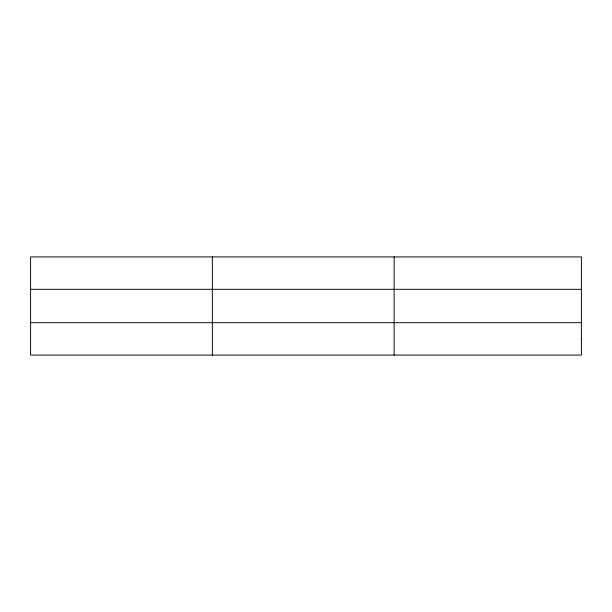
<?xml version="1.0" encoding="UTF-8"?>
<svg xmlns="http://www.w3.org/2000/svg" width="612" height="612" viewBox="0 0 612 612"><rect width="100%" height="100%" fill="white"/><g stroke="black" fill="none" stroke-linecap="round" stroke-linejoin="round"><path stroke-width="0.92" d="M212.364 256.918L212.364 355.082M394.128 256.918L394.128 355.082M30.6 289.315L581.4 289.315M30.6 322.685L581.4 322.685M581.4 338.88L581.4 355.082L30.6 355.082L30.6 256.918L581.4 256.918L581.4 338.88"/></g></svg>
